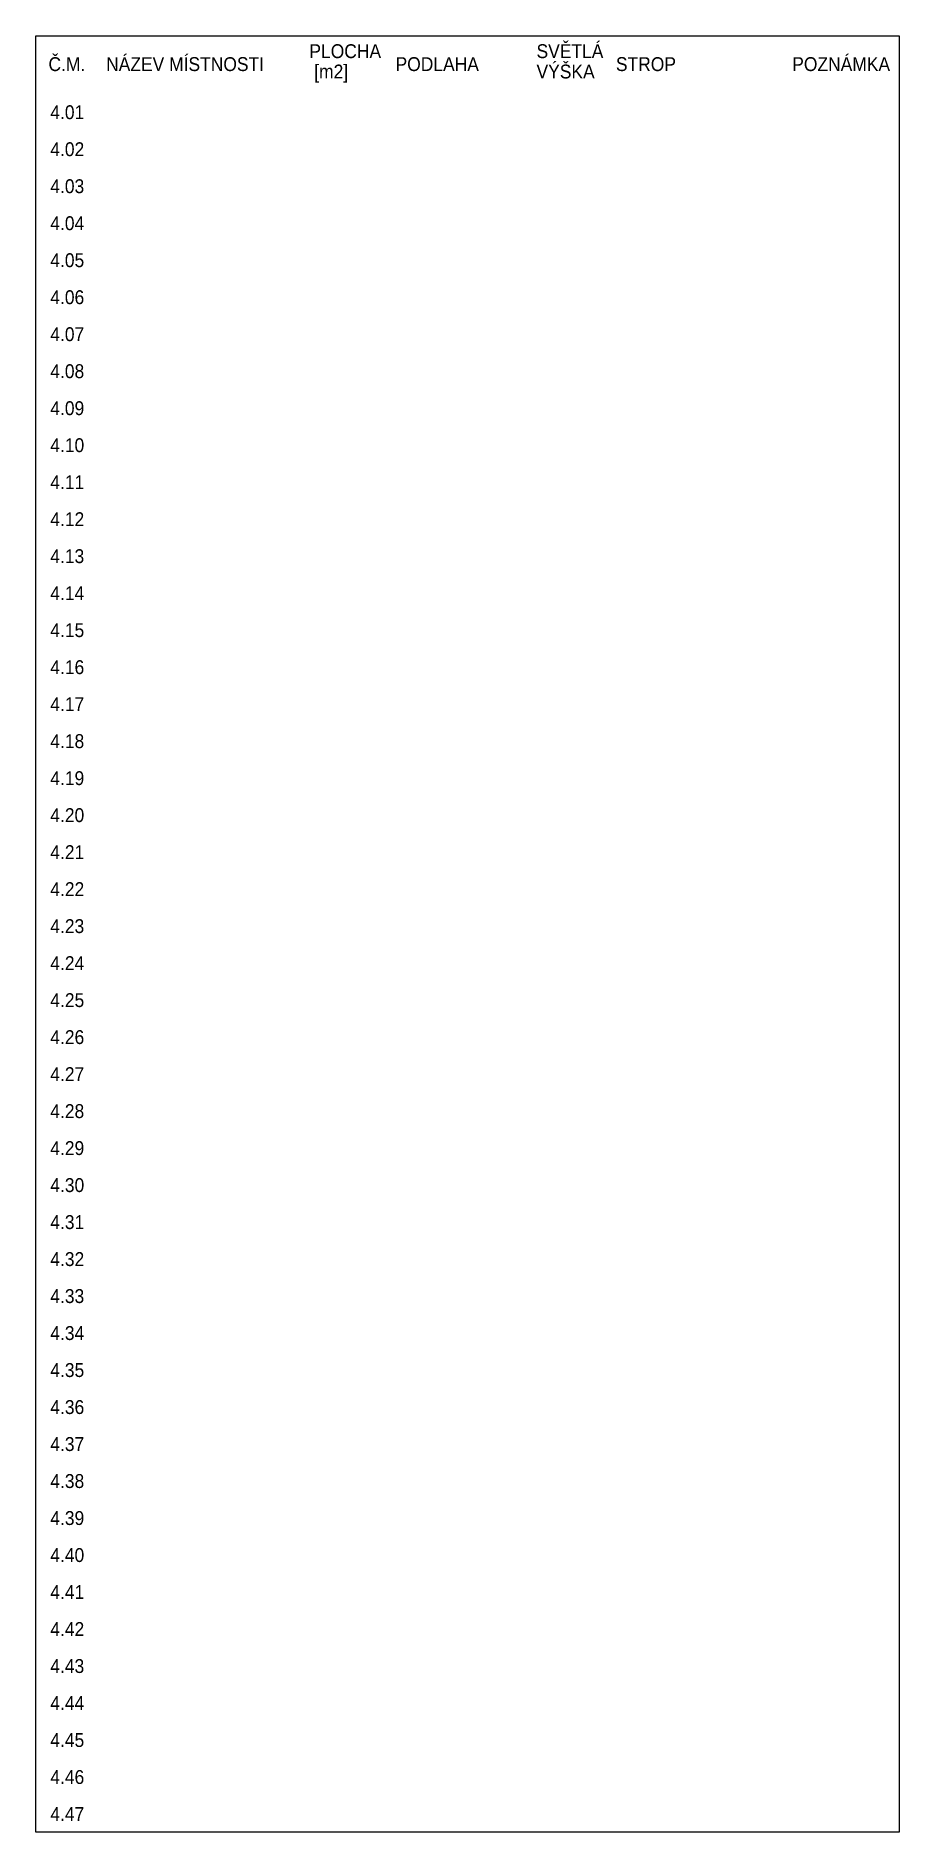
# Model space of a CAD drawing. Header units: millimetres. Extents: x -3035503 to 19821, y 792 to 235380.
# Drawn here: x 1151 to 19821, y 792 to 39632 of the extents above.
import ezdxf

# ---------------------------------------------------------------- set-up
doc = ezdxf.new("R2010")
doc.units = ezdxf.units.MM
doc.layers.add('ARCH_T-04-CO', color=7, linetype='Continuous')
doc.styles.add('Arial', font='arial.ttf', dxfattribs={"height": 220})

msp = doc.modelspace()

# ---------------------------------------------------------------- linework, layer by layer
at = {"layer": 'ARCH_T-04-CO'}
msp.add_lwpolyline([(1151, 39632), (19821, 39632), (19821, 792), (1151, 792)], close=True, dxfattribs=at)

# ---------------------------------------------------------------- texts
at = {"layer": 'ARCH_T-04-CO', "color": 0, "style": 'Arial', "width": 0.9}
for s, p in [('Č.M.', (1422, 38872)), ('NÁZEV MÍSTNOSTI', (2669, 38872)), ('PLOCHA', (7066, 39152)), ('SVĚTLÁ', (11979, 39152)), ('POZNÁMKA', (17510, 38872)), (' [m2]', (7066, 38712)), ('PODLAHA', (8930, 38872)), ('VÝŠKA', (11979, 38712)), ('STROP', (13696, 38872)), ('4.01', (1462, 37832)), ('4.02', (1462, 37032)), ('4.03', (1462, 36232)), ('4.04', (1462, 35432)), ('4.05', (1462, 34632)), ('4.06', (1462, 33832)), ('4.07', (1462, 33032)), ('4.08', (1462, 32232)), ('4.09', (1462, 31432)), ('4.10', (1462, 30632)), ('4.11', (1462, 29832)), ('4.12', (1462, 29032)), ('4.13', (1462, 28232)), ('4.14', (1462, 27432)), ('4.15', (1462, 26632)), ('4.16', (1462, 25832)), ('4.17', (1462, 25032)), ('4.18', (1462, 24232)), ('4.19', (1462, 23432)), ('4.20', (1462, 22632)), ('4.21', (1462, 21832)), ('4.22', (1462, 21032)), ('4.23', (1462, 20232)), ('4.24', (1462, 19432)), ('4.25', (1462, 18632)), ('4.26', (1462, 17832)), ('4.27', (1462, 17032)), ('4.28', (1462, 16232)), ('4.29', (1462, 15432)), ('4.30', (1462, 14632)), ('4.31', (1462, 13832)), ('4.32', (1462, 13032)), ('4.33', (1462, 12232)), ('4.34', (1462, 11432)), ('4.35', (1462, 10632)), ('4.36', (1462, 9832)), ('4.37', (1462, 9032)), ('4.38', (1462, 8232)), ('4.39', (1462, 7432)), ('4.40', (1462, 6632)), ('4.41', (1462, 5832)), ('4.42', (1462, 5032)), ('4.43', (1462, 4232)), ('4.44', (1462, 3432)), ('4.45', (1462, 2632)), ('4.46', (1462, 1832)), ('4.47', (1462, 1032))]:
    msp.add_text(s, height=300, dxfattribs=at).set_placement(p)

doc.saveas('drawing.dxf')
